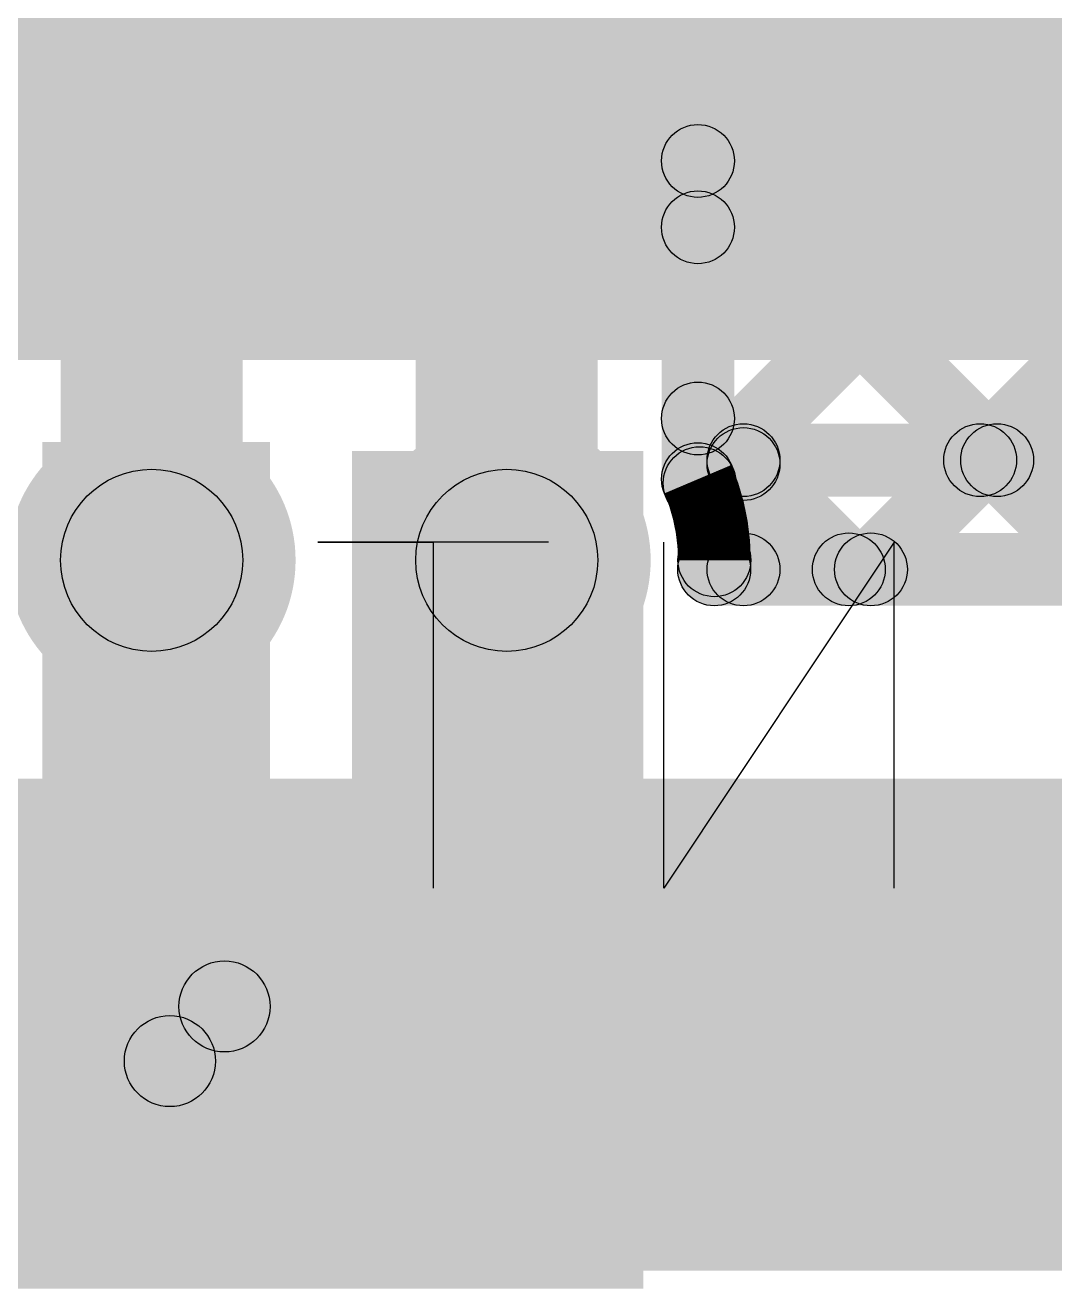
# Model space of a CAD drawing. Header units: millimetres. Extents: x 3.07 to 5.81, y 1.29 to 3.84.
# Drawn here: x 4.1651 to 4.2782, y 1.294 to 1.4328 of the extents above; entities that cross this region are included whole.
import ezdxf

# ---------------------------------------------------------------- set-up
doc = ezdxf.new("R2010")
doc.units = ezdxf.units.MM
doc.header["$MEASUREMENT"] = 0
for name, color, linetype in [('BottomLayer', 5, 'Continuous'), ('BottomOverlay', 54, 'Continuous'), ('BottomSolder', 6, 'Continuous'), ('TopLayer', 1, 'Continuous'), ('TopSolder', 216, 'Continuous'), ('ViaHoleLayer', 16, 'Continuous')]:
    doc.layers.add(name, color=color, linetype=linetype)

msp = doc.modelspace()

# ---------------------------------------------------------------- hatches: boundary and pattern name
at = {"layer": 'BottomLayer'}
for points in [[(4.122, 1.396), (5.263, 1.396), (5.263, 1.456), (4.122, 1.456)], [(4.244, 1.381), (4.244, 1.389), (5.226, 1.389), (5.226, 1.381)], [(4.26083, 1.37017), (4.25517, 1.37583), (4.26717, 1.38783), (4.27283, 1.38217)], [(4.26903, 1.38217), (4.27468, 1.38783), (4.28668, 1.37583), (4.28103, 1.37017)], [(4.167, 1.314), (4.192, 1.314), (4.192, 1.387), (4.167, 1.387)], [(4.24117, 1.38174), (4.24683, 1.3874), (4.2584, 1.37583), (4.25274, 1.37017)], [(4.201, 1.307), (4.233, 1.307), (4.233, 1.386), (4.201, 1.386)], [(4.248, 1.373), (4.24, 1.373), (4.24, 1.385), (4.248, 1.385)], [(4.244, 1.369), (4.244, 1.377), (5.22688, 1.377), (5.22688, 1.369)], [(4.18454, 1.31546), (4.17746, 1.32254), (4.18346, 1.32854), (4.19054, 1.32146)], [(3.645, 1.314), (3.645, 1.324), (4.181, 1.324), (4.181, 1.314)], [(3.607, 1.294), (4.233, 1.294), (4.233, 1.307), (3.607, 1.307)]]:
    msp.add_hatch(color=5, dxfattribs=at).paths.add_polyline_path(points)
h = msp.add_hatch(color=5, dxfattribs=at)
edge = h.paths.add_edge_path()
edge.add_arc((4.244, 1.385), 0.004, 0, 360)
h = msp.add_hatch(color=5, dxfattribs=at)
edge = h.paths.add_edge_path()
edge.add_arc((4.244, 1.385), 0.004, 0, 360)
h = msp.add_hatch(color=5, dxfattribs=at)
edge = h.paths.add_edge_path()
edge.add_arc((4.27, 1.385), 0.004, 0, 360)
h = msp.add_hatch(color=5, dxfattribs=at)
edge = h.paths.add_edge_path()
edge.add_arc((4.27186, 1.385), 0.004, 0, 360)
h = msp.add_hatch(color=5, dxfattribs=at)
edge = h.paths.add_edge_path()
edge.add_arc((4.244, 1.38457), 0.004, 0, 360)
h = msp.add_hatch(color=5, dxfattribs=at)
edge = h.paths.add_edge_path()
edge.add_arc((4.179, 1.374), 0.01181, 0, 360)
h = msp.add_hatch(color=5, dxfattribs=at)
edge = h.paths.add_edge_path()
edge.add_arc((4.218, 1.374), 0.01181, 0, 360)
h = msp.add_hatch(color=5, dxfattribs=at)
edge = h.paths.add_edge_path()
edge.add_arc((4.244, 1.373), 0.004, 0, 360)
h = msp.add_hatch(color=5, dxfattribs=at)
edge = h.paths.add_edge_path()
edge.add_arc((4.244, 1.373), 0.004, 0, 360)
h = msp.add_hatch(color=5, dxfattribs=at)
edge = h.paths.add_edge_path()
edge.add_arc((4.25557, 1.373), 0.004, 0, 360)
h = msp.add_hatch(color=5, dxfattribs=at)
edge = h.paths.add_edge_path()
edge.add_arc((4.258, 1.373), 0.004, 0, 360)
h = msp.add_hatch(color=5, dxfattribs=at)
edge = h.paths.add_edge_path()
edge.add_arc((4.187, 1.325), 0.005, 0, 360)
h = msp.add_hatch(color=5, dxfattribs=at)
edge = h.paths.add_edge_path()
edge.add_arc((4.181, 1.319), 0.005, 0, 360)
h = msp.add_hatch(color=5, dxfattribs=at)
edge = h.paths.add_edge_path()
edge.add_arc((4.181, 1.319), 0.005, 0, 360)
at = {"layer": 'BottomSolder'}
h = msp.add_hatch(color=6, dxfattribs=at)
edge = h.paths.add_edge_path()
edge.add_arc((4.179, 1.374), 0.01581, 0, 360)
h = msp.add_hatch(color=6, dxfattribs=at)
edge = h.paths.add_edge_path()
edge.add_arc((4.218, 1.374), 0.01581, 0, 360)
at = {"layer": 'TopLayer'}
for points in [[(4.189, 1.374), (4.169, 1.374), (4.169, 1.831), (4.189, 1.831)], [(4.24183, 1.40774), (4.23617, 1.4134), (4.6286, 1.80583), (4.63426, 1.80017)], [(4.24201, 1.37964), (4.23635, 1.3853), (4.65688, 1.80583), (4.66254, 1.80017)], [(4.26083, 1.37017), (4.25517, 1.37583), (4.68517, 1.80583), (4.69083, 1.80017)], [(4.228, 1.374), (4.208, 1.374), (4.208, 1.789), (4.228, 1.789)], [(4.243, 1.38291), (4.235, 1.38291), (4.235, 1.789), (4.243, 1.789)], [(4.23617, 1.4716), (4.24183, 1.47725), (4.34325, 1.37583), (4.3376, 1.37017)], [(4.23617, 1.44331), (4.24183, 1.44897), (4.31497, 1.37583), (4.30931, 1.37017)], [(4.23617, 1.41503), (4.24183, 1.42068), (4.28668, 1.37583), (4.28103, 1.37017)], [(4.23617, 1.38674), (4.24183, 1.3924), (4.2584, 1.37583), (4.25274, 1.37017)], [(4.24079, 1.369), (4.24079, 1.377), (5.448, 1.377), (5.448, 1.369)], [(4.032, 1.297), (5.334, 1.297), (5.334, 1.35), (4.032, 1.35)], [(3.478, 1.296), (5.277, 1.296), (5.277, 1.327), (3.478, 1.327)]]:
    msp.add_hatch(color=1, dxfattribs=at).paths.add_polyline_path(points)
h = msp.add_hatch(color=1, dxfattribs=at)
edge = h.paths.add_edge_path()
edge.add_arc((4.239, 1.41786), 0.004, 0, 360)
h = msp.add_hatch(color=1, dxfattribs=at)
edge = h.paths.add_edge_path()
edge.add_arc((4.239, 1.41057), 0.004, 0, 360)
h = msp.add_hatch(color=1, dxfattribs=at)
edge = h.paths.add_edge_path()
edge.add_arc((4.239, 1.38957), 0.004, 0, 360)
h = msp.add_hatch(color=1, dxfattribs=at)
edge = h.paths.add_edge_path()
edge.add_arc((4.239, 1.38291), 0.004, 0, 360)
h = msp.add_hatch(color=1, dxfattribs=at)
edge = h.paths.add_edge_path()
edge.add_arc((4.239, 1.38291), 0.004, 0, 360)
h = msp.add_hatch(color=1, dxfattribs=at)
edge = h.paths.add_edge_path()
edge.add_arc((4.23918, 1.38247), 0.004, 0, 360)
h = msp.add_hatch(color=1, dxfattribs=at)
edge = h.paths.add_edge_path()
edge.add_arc((4.179, 1.374), 0.01181, 0, 360)
h = msp.add_hatch(color=1, dxfattribs=at)
edge = h.paths.add_edge_path()
edge.add_arc((4.218, 1.374), 0.01181, 0, 360)
h = msp.add_hatch(color=1, dxfattribs=at)
edge = h.paths.add_edge_path()
edge.add_arc((4.179, 1.374), 0.01, 0, 360)
h = msp.add_hatch(color=1, dxfattribs=at)
edge = h.paths.add_edge_path()
edge.add_arc((4.218, 1.374), 0.01, 0, 360)
h = msp.add_hatch(color=1, dxfattribs=at)
edge = h.paths.add_edge_path()
edge.add_arc((4.24081, 1.374), 0.004, 0, 360)
h = msp.add_hatch(color=1, dxfattribs=at)
edge = h.paths.add_edge_path()
edge.add_arc((4.24079, 1.373), 0.004, 0, 360)
h = msp.add_hatch(color=1, dxfattribs=at)
edge = h.paths.add_edge_path()
edge.add_arc((4.25557, 1.373), 0.004, 0, 360)
h = msp.add_hatch(color=1, dxfattribs=at)
edge = h.paths.add_edge_path()
edge.add_arc((4.258, 1.373), 0.004, 0, 360)
at = {"layer": 'TopSolder'}
h = msp.add_hatch(color=216, dxfattribs=at)
edge = h.paths.add_edge_path()
edge.add_arc((4.179, 1.374), 0.01581, 0, 360)
h = msp.add_hatch(color=216, dxfattribs=at)
edge = h.paths.add_edge_path()
edge.add_arc((4.218, 1.374), 0.01581, 0, 360)
at = {"layer": 'ViaHoleLayer'}
h = msp.add_hatch(color=16, dxfattribs=at)
edge = h.paths.add_edge_path()
edge.add_arc((4.179, 1.374), 0.00787, 0, 360)
h = msp.add_hatch(color=16, dxfattribs=at)
edge = h.paths.add_edge_path()
edge.add_arc((4.218, 1.374), 0.00787, 0, 360)

# ---------------------------------------------------------------- linework, layer by layer
at = {"layer": 'BottomLayer'}
for centre, radius in [((4.244, 1.385), 0.004), ((4.244, 1.385), 0.004), ((4.27, 1.385), 0.004), ((4.27186, 1.385), 0.004), ((4.244, 1.38457), 0.004), ((4.244, 1.373), 0.004), ((4.244, 1.373), 0.004), ((4.25557, 1.373), 0.004), ((4.258, 1.373), 0.004), ((4.187, 1.325), 0.005), ((4.181, 1.319), 0.005), ((4.181, 1.319), 0.005)]:
    msp.add_circle(centre, radius, dxfattribs=at)
at = {"layer": 'BottomOverlay'}
for p, q in [((4.22258, 1.37599), (4.19725, 1.37599)), ((4.19725, 1.37599), (4.20991, 1.37599)), ((4.20991, 1.37599), (4.20991, 1.338)), ((4.26056, 1.37599), (4.23524, 1.338)), ((4.23524, 1.338), (4.23524, 1.37599)), ((4.26056, 1.338), (4.26056, 1.37599))]:
    msp.add_line(p, q, dxfattribs=at)
at = {"layer": 'TopLayer', "const_width": 0.008}
msp.add_lwpolyline([(4.239, 1.38291, -0.100628), (4.24081, 1.374)], format="xyb", dxfattribs=at)
at = {"layer": 'TopLayer'}
for centre, radius in [((4.239, 1.41786), 0.004), ((4.239, 1.41057), 0.004), ((4.239, 1.38957), 0.004), ((4.239, 1.38291), 0.004), ((4.239, 1.38291), 0.004), ((4.23918, 1.38247), 0.004), ((4.179, 1.374), 0.01), ((4.218, 1.374), 0.01), ((4.24081, 1.374), 0.004), ((4.24079, 1.373), 0.004), ((4.25557, 1.373), 0.004), ((4.258, 1.373), 0.004)]:
    msp.add_circle(centre, radius, dxfattribs=at)

doc.saveas('drawing.dxf')
